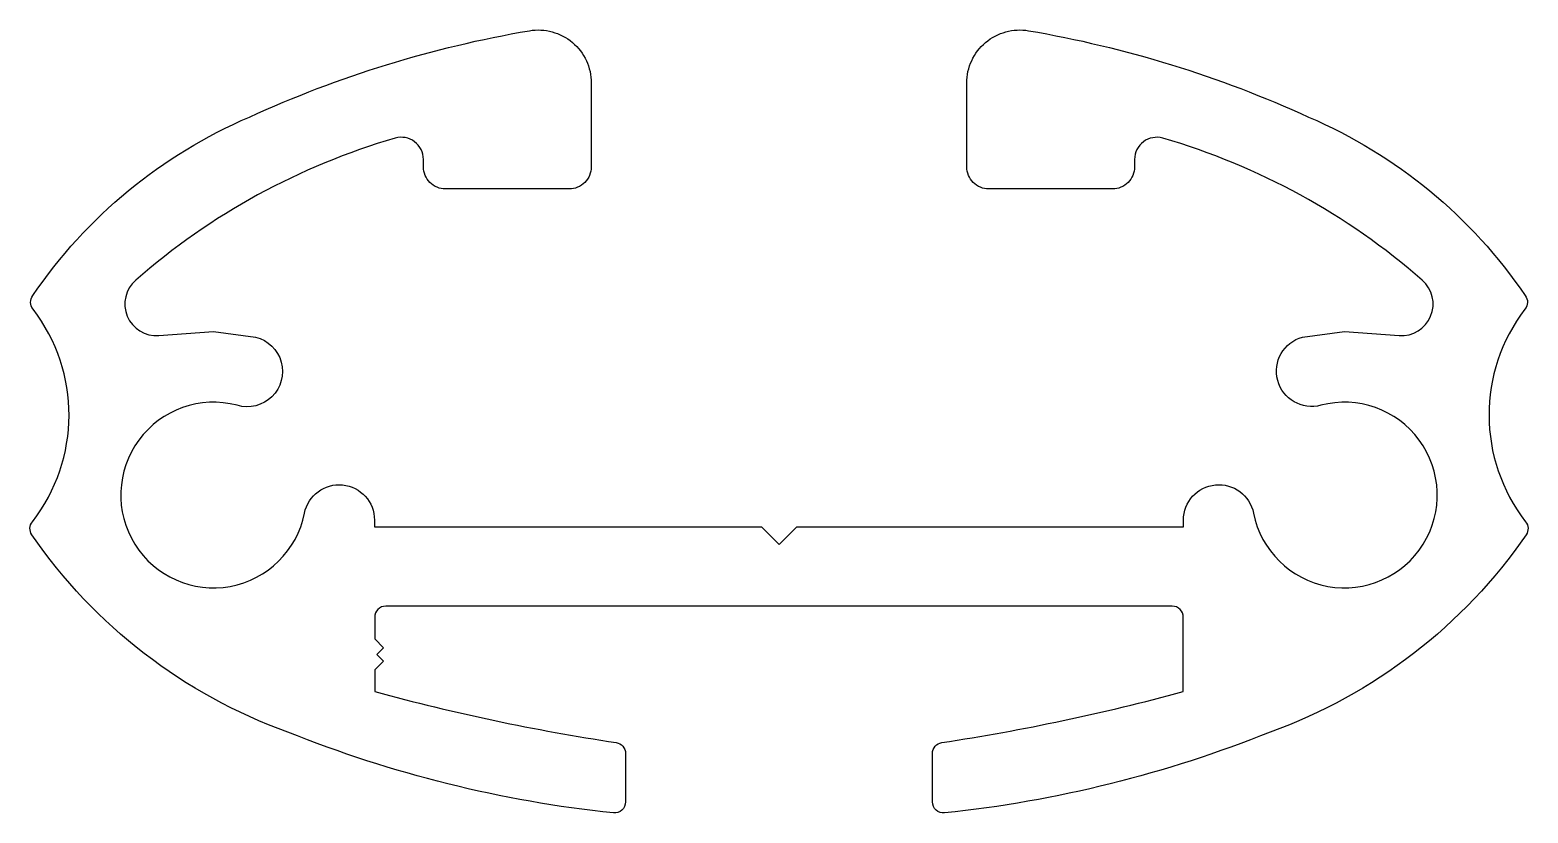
# Model space of a CAD drawing. Extents: x 851.7 to 885.6, y -21.8 to -4.
import ezdxf

# ---------------------------------------------------------------- set-up
doc = ezdxf.new("R2010")
doc.units = 0
doc.header["$LTSCALE"] = 15
doc.layers.get('0').update_dxf_attribs({"linetype": 'CONTINUOUS'})

msp = doc.modelspace()

# ---------------------------------------------------------------- linework, layer by layer
at = {"color": 0, "ltscale": 0.009}
msp.add_lwpolyline([(859.723, -18.024), (859.573, -18.174), (859.723, -18.324), (859.523, -18.524), (859.523, -19.016, 0.028749), (864.988, -20.168, -0.370863), (865.201, -20.415), (865.201, -21.513, -0.445203), (864.925, -21.762, -0.069558), (857.555, -19.931, -0.157023), (851.759, -15.466, -0.327388), (851.773, -15.171, 0.341638), (851.787, -10.362, -0.341403), (851.78, -10.056, -0.143402), (856.688, -6.015, -0.065207), (863.023, -4.062, -0.464553), (864.425, -5.245), (864.425, -7.143, -0.414214), (863.925, -7.643), (861.125, -7.643, -0.414214), (860.625, -7.143), (860.625, -6.974, 0.499598), (859.985, -6.493, 0.109407), (854.111, -9.706, 0.720149), (854.635, -10.959), (855.873, -10.868), (856.825, -10.993, -1.025746), (856.407, -12.537, 2.52137), (857.933, -14.978, -0.906309), (859.517, -15.134), (859.517, -15.284), (868.275, -15.284), (868.675, -15.684), (869.075, -15.284), (877.832, -15.284), (877.832, -15.134, -0.906309), (879.417, -14.978, 2.52137), (880.943, -12.537, -0.997087), (880.525, -10.993), (881.476, -10.868), (882.715, -10.959, 0.720149), (883.238, -9.706, 0.109407), (877.364, -6.493, 0.499598), (876.725, -6.974), (876.725, -7.143, -0.414214), (876.225, -7.643), (873.425, -7.643, -0.414214), (872.925, -7.143), (872.925, -5.245, -0.464553), (874.326, -4.062, -0.065207), (880.662, -6.015, -0.143402), (885.57, -10.056, -0.341403), (885.563, -10.362, 0.341638), (885.577, -15.171, -0.327388), (885.59, -15.466, -0.156712), (879.794, -19.931, -0.069558), (872.425, -21.762, -0.445203), (872.149, -21.513), (872.149, -20.415, -0.370863), (872.361, -20.168, 0.028648), (877.827, -19.016), (877.827, -17.332, 0.414214), (877.577, -17.082), (868.675, -17.082), (859.773, -17.082, 0.414214), (859.523, -17.332), (859.523, -17.824)], format="xyb", close=True, dxfattribs=at)

doc.saveas('drawing.dxf')
